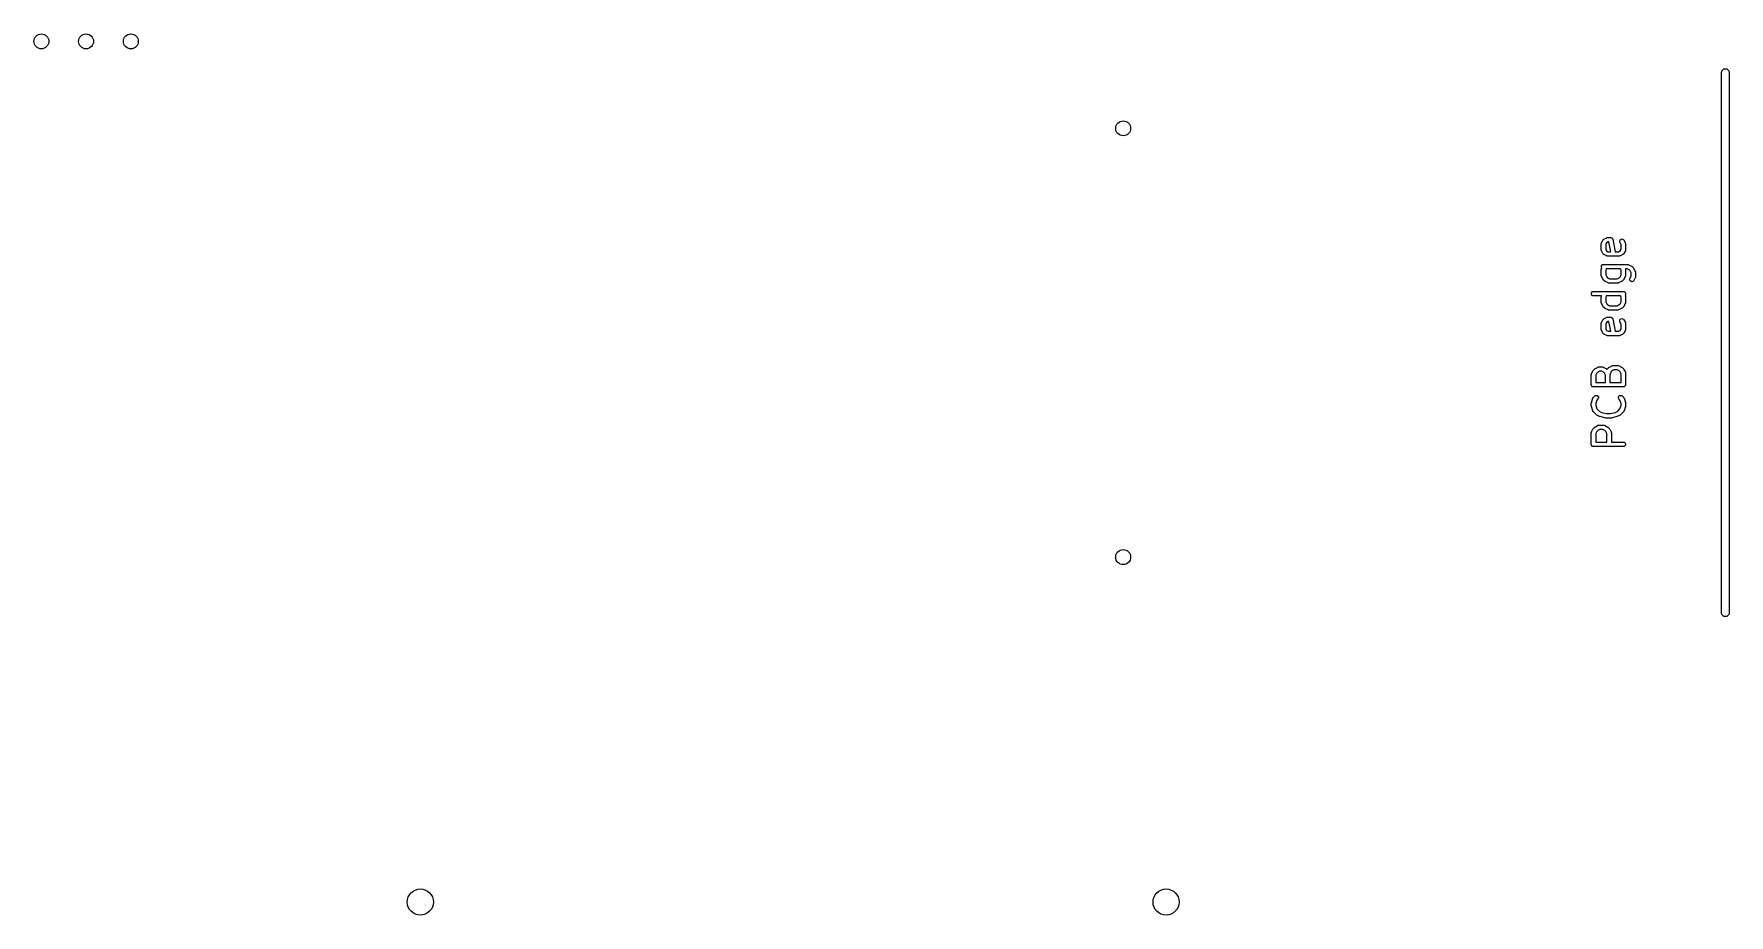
# Model space of a CAD drawing. Extents: x 5.03 to 6.91, y -4.14 to -2.94.
# Drawn here: x 6.014 to 6.909, y -4.138 to -3.672 of the extents above; entities that cross this region are included whole.
import ezdxf

# ---------------------------------------------------------------- set-up
doc = ezdxf.new("R2010")
doc.units = 0
doc.header["$MEASUREMENT"] = 0
doc.layers.add('BLACK', color=7, linetype='CONTINUOUS')

msp = doc.modelspace()

# ---------------------------------------------------------------- linework, layer by layer
at = {"layer": 'BLACK', "linetype": 'CONTINUOUS'}
for p, q in [((6.90524, -3.69276), (6.90539, -3.692)), ((6.90524, -3.97819), (6.90524, -3.69276)), ((6.90539, -3.692), (6.90645, -3.69094)), ((6.90645, -3.69094), (6.90796, -3.69094)), ((6.90796, -3.69094), (6.90902, -3.692)), ((6.90902, -3.692), (6.90917, -3.69276)), ((6.90917, -3.69276), (6.90917, -3.97819)), ((6.84166, -3.78335), (6.84168, -3.7833)), ((6.84166, -3.78635), (6.84166, -3.78335)), ((6.84167, -3.78327), (6.84172, -3.78309)), ((6.84168, -3.7833), (6.84167, -3.78327)), ((6.84172, -3.78309), (6.84175, -3.7829)), ((6.84175, -3.7829), (6.84177, -3.78288)), ((6.84177, -3.78288), (6.84179, -3.78283)), ((6.84179, -3.78283), (6.84254, -3.78133)), ((6.84254, -3.78133), (6.84268, -3.78114)), ((6.84268, -3.78114), (6.8427, -3.78108)), ((6.8427, -3.78108), (6.84277, -3.78103)), ((6.84277, -3.78103), (6.84282, -3.78096)), ((6.84282, -3.78096), (6.84288, -3.78094)), ((6.84288, -3.78094), (6.84307, -3.7808)), ((6.84307, -3.7808), (6.84457, -3.78005)), ((6.84448, -3.78273), (6.84403, -3.78363)), ((6.84403, -3.78363), (6.84403, -3.78607)), ((6.84537, -3.78229), (6.84448, -3.78273)), ((6.84457, -3.78005), (6.84462, -3.78003)), ((6.84462, -3.78003), (6.84464, -3.78001)), ((6.84464, -3.78001), (6.84483, -3.77998)), ((6.84483, -3.77998), (6.84501, -3.77993)), ((6.84501, -3.77993), (6.84504, -3.77993)), ((6.84504, -3.77993), (6.84509, -3.77992)), ((6.84509, -3.77992), (6.84659, -3.77992)), ((6.84563, -3.78229), (6.84537, -3.78229)), ((6.84665, -3.78742), (6.84563, -3.78229)), ((6.84659, -3.77992), (6.84677, -3.77996)), ((6.84677, -3.77996), (6.84682, -3.77995)), ((6.84682, -3.77995), (6.84687, -3.77998)), ((6.84687, -3.77998), (6.84705, -3.78001)), ((6.84705, -3.78001), (6.84729, -3.78026)), ((6.84729, -3.78026), (6.84758, -3.78045)), ((6.84758, -3.78045), (6.84764, -3.78061)), ((6.84764, -3.78061), (6.84769, -3.78065)), ((6.84769, -3.78065), (6.84769, -3.78071)), ((6.84769, -3.78071), (6.84775, -3.78087)), ((6.84775, -3.78087), (6.84906, -3.78742)), ((6.85142, -3.78194), (6.8517, -3.78108)), ((6.85154, -3.78238), (6.85142, -3.78194)), ((6.85216, -3.78363), (6.85154, -3.78238)), ((6.8517, -3.78108), (6.85251, -3.78068)), ((6.85216, -3.78607), (6.85216, -3.78363)), ((6.85251, -3.78068), (6.85337, -3.78096)), ((6.85337, -3.78096), (6.85365, -3.78133)), ((6.85365, -3.78133), (6.8544, -3.78283)), ((6.8544, -3.78283), (6.85442, -3.78288)), ((6.85442, -3.78288), (6.85443, -3.7829)), ((6.85443, -3.7829), (6.85447, -3.78309)), ((6.85447, -3.78309), (6.85452, -3.78327)), ((6.85452, -3.78327), (6.85451, -3.7833)), ((6.85451, -3.7833), (6.85452, -3.78335)), ((6.85452, -3.78335), (6.85452, -3.78635)), ((6.84168, -3.78641), (6.84166, -3.78635)), ((6.84167, -3.78644), (6.84168, -3.78641)), ((6.84172, -3.78662), (6.84167, -3.78644)), ((6.84175, -3.78681), (6.84172, -3.78662)), ((6.84177, -3.78682), (6.84175, -3.78681)), ((6.84175, -3.7949), (6.84239, -3.79426)), ((6.84179, -3.78688), (6.84177, -3.78682)), ((6.84254, -3.78838), (6.84179, -3.78688)), ((6.84239, -3.79426), (6.84284, -3.79417)), ((6.84268, -3.78857), (6.84254, -3.78838)), ((6.8427, -3.78863), (6.84268, -3.78857)), ((6.84277, -3.78868), (6.8427, -3.78863)), ((6.84282, -3.78875), (6.84277, -3.78868)), ((6.84288, -3.78877), (6.84282, -3.78875)), ((6.84284, -3.79417), (6.85559, -3.79417)), ((6.84307, -3.78891), (6.84288, -3.78877)), ((6.84457, -3.78966), (6.84307, -3.78891)), ((6.84403, -3.78607), (6.84448, -3.78697)), ((6.84448, -3.78697), (6.84537, -3.78742)), ((6.84462, -3.78968), (6.84457, -3.78966)), ((6.84464, -3.78969), (6.84462, -3.78968)), ((6.84483, -3.78973), (6.84464, -3.78969)), ((6.84501, -3.78978), (6.84483, -3.78973)), ((6.84504, -3.78977), (6.84501, -3.78978)), ((6.84509, -3.78978), (6.84504, -3.78977)), ((6.85109, -3.78978), (6.84509, -3.78978)), ((6.84537, -3.78742), (6.84665, -3.78742)), ((6.84906, -3.78742), (6.85082, -3.78742)), ((6.85082, -3.78742), (6.85171, -3.78697)), ((6.85115, -3.78977), (6.85109, -3.78978)), ((6.85118, -3.78978), (6.85115, -3.78977)), ((6.85136, -3.78973), (6.85118, -3.78978)), ((6.85155, -3.78969), (6.85136, -3.78973)), ((6.85156, -3.78968), (6.85155, -3.78969)), ((6.85162, -3.78966), (6.85156, -3.78968)), ((6.85312, -3.78891), (6.85162, -3.78966)), ((6.85171, -3.78697), (6.85216, -3.78607)), ((6.85331, -3.78877), (6.85312, -3.78891)), ((6.85337, -3.78875), (6.85331, -3.78877)), ((6.85342, -3.78868), (6.85337, -3.78875)), ((6.85349, -3.78863), (6.85342, -3.78868)), ((6.85351, -3.78857), (6.85349, -3.78863)), ((6.85365, -3.78838), (6.85351, -3.78857)), ((6.8544, -3.78688), (6.85365, -3.78838)), ((6.85442, -3.78682), (6.8544, -3.78688)), ((6.85443, -3.78681), (6.85442, -3.78682)), ((6.85447, -3.78662), (6.85443, -3.78681)), ((6.85452, -3.78644), (6.85447, -3.78662)), ((6.85452, -3.78635), (6.85451, -3.78641)), ((6.85451, -3.78641), (6.85452, -3.78644)), ((6.85559, -3.79417), (6.85565, -3.79418)), ((6.85565, -3.79418), (6.85568, -3.79417)), ((6.85568, -3.79417), (6.85586, -3.79422)), ((6.85586, -3.79422), (6.85605, -3.79426)), ((6.85605, -3.79426), (6.85606, -3.79428)), ((6.85606, -3.79428), (6.85612, -3.7943)), ((6.85612, -3.7943), (6.85762, -3.79505)), ((6.84166, -3.79685), (6.84168, -3.79679)), ((6.84166, -3.79985), (6.84166, -3.79685)), ((6.84168, -3.79991), (6.84166, -3.79985)), ((6.84167, -3.79677), (6.84172, -3.79659)), ((6.84168, -3.79679), (6.84167, -3.79677)), ((6.84167, -3.79994), (6.84168, -3.79991)), ((6.84172, -3.80012), (6.84167, -3.79994)), ((6.84172, -3.79659), (6.84175, -3.7964)), ((6.84175, -3.8003), (6.84172, -3.80012)), ((6.84175, -3.7958), (6.84175, -3.7949)), ((6.84195, -3.796), (6.84175, -3.7958)), ((6.84175, -3.7964), (6.84177, -3.79638)), ((6.84177, -3.80032), (6.84175, -3.8003)), ((6.84177, -3.79638), (6.84179, -3.79632)), ((6.84179, -3.80038), (6.84177, -3.80032)), ((6.84179, -3.79632), (6.84195, -3.796)), ((6.84254, -3.80188), (6.84179, -3.80038)), ((6.84265, -3.80203), (6.84254, -3.80188)), ((6.84276, -3.80219), (6.84265, -3.80203)), ((6.84351, -3.80294), (6.84276, -3.80219)), ((6.84367, -3.80304), (6.84351, -3.80294)), ((6.84382, -3.80316), (6.84367, -3.80304)), ((6.84532, -3.80391), (6.84382, -3.80316)), ((6.84432, -3.79653), (6.84403, -3.79713)), ((6.84403, -3.79713), (6.84403, -3.79957)), ((6.84403, -3.79957), (6.84457, -3.80065)), ((6.85186, -3.79653), (6.84432, -3.79653)), ((6.84457, -3.80065), (6.84504, -3.80113)), ((6.84504, -3.80113), (6.84612, -3.80167)), ((6.84612, -3.80167), (6.85007, -3.80167)), ((6.85007, -3.80167), (6.85114, -3.80113)), ((6.85237, -3.80316), (6.85087, -3.80391)), ((6.85114, -3.80113), (6.85162, -3.80065)), ((6.85162, -3.80065), (6.85216, -3.79957)), ((6.85216, -3.79713), (6.85186, -3.79653)), ((6.85216, -3.79957), (6.85216, -3.79713)), ((6.85252, -3.80304), (6.85237, -3.80316)), ((6.85268, -3.80294), (6.85252, -3.80304)), ((6.85343, -3.80219), (6.85268, -3.80294)), ((6.85353, -3.80203), (6.85343, -3.80219)), ((6.85365, -3.80188), (6.85353, -3.80203)), ((6.8544, -3.80038), (6.85365, -3.80188)), ((6.85442, -3.80032), (6.8544, -3.80038)), ((6.85443, -3.8003), (6.85442, -3.80032)), ((6.85447, -3.80012), (6.85443, -3.8003)), ((6.85531, -3.79653), (6.85446, -3.79653)), ((6.85446, -3.79653), (6.85447, -3.79659)), ((6.85447, -3.79659), (6.85452, -3.79677)), ((6.85452, -3.79994), (6.85447, -3.80012)), ((6.85452, -3.79677), (6.85451, -3.79679)), ((6.85451, -3.79679), (6.85452, -3.79685)), ((6.85452, -3.79985), (6.85451, -3.79991)), ((6.85451, -3.79991), (6.85452, -3.79994)), ((6.85452, -3.79685), (6.85452, -3.79985)), ((6.85639, -3.79707), (6.85531, -3.79653)), ((6.85687, -3.79755), (6.85639, -3.79707)), ((6.85666, -3.80202), (6.85679, -3.80157)), ((6.85695, -3.80288), (6.85666, -3.80202)), ((6.85679, -3.80157), (6.85741, -3.80032)), ((6.85741, -3.79863), (6.85687, -3.79755)), ((6.85776, -3.80328), (6.85695, -3.80288)), ((6.85741, -3.80032), (6.85741, -3.79863)), ((6.85762, -3.79505), (6.85777, -3.79516)), ((6.85862, -3.80299), (6.85776, -3.80328)), ((6.85777, -3.79516), (6.85793, -3.79527)), ((6.85793, -3.79527), (6.85868, -3.79602)), ((6.8589, -3.80263), (6.85862, -3.80299)), ((6.85868, -3.79602), (6.85878, -3.79617)), ((6.85878, -3.79617), (6.8589, -3.79632)), ((6.8589, -3.79632), (6.85965, -3.79782)), ((6.85965, -3.80113), (6.8589, -3.80263)), ((6.85965, -3.79782), (6.85966, -3.79788)), ((6.85966, -3.80107), (6.85965, -3.80113)), ((6.85966, -3.79788), (6.85968, -3.7979)), ((6.85968, -3.80105), (6.85966, -3.80107)), ((6.85968, -3.7979), (6.85972, -3.79809)), ((6.85972, -3.80087), (6.85968, -3.80105)), ((6.85972, -3.79809), (6.85977, -3.79827)), ((6.85977, -3.80069), (6.85972, -3.80087)), ((6.85977, -3.79827), (6.85976, -3.79829)), ((6.85976, -3.79829), (6.85977, -3.79835)), ((6.85977, -3.8006), (6.85976, -3.80066)), ((6.85976, -3.80066), (6.85977, -3.80069)), ((6.85977, -3.79835), (6.85977, -3.8006)), ((6.8365, -3.80915), (6.83714, -3.80851)), ((6.8365, -3.81005), (6.8365, -3.80915)), ((6.83714, -3.81069), (6.8365, -3.81005)), ((6.83714, -3.80851), (6.8376, -3.80842)), ((6.8376, -3.81078), (6.83714, -3.81069)), ((6.8376, -3.80842), (6.85334, -3.80842)), ((6.84173, -3.81078), (6.8376, -3.81078)), ((6.84166, -3.8111), (6.84168, -3.81104)), ((6.84166, -3.8141), (6.84166, -3.8111)), ((6.84167, -3.81102), (6.84172, -3.81083)), ((6.84168, -3.81104), (6.84167, -3.81102)), ((6.84172, -3.81083), (6.84173, -3.81078)), ((6.84432, -3.81078), (6.84403, -3.81138)), ((6.84403, -3.81138), (6.84403, -3.81382)), ((6.85186, -3.81078), (6.84432, -3.81078)), ((6.84537, -3.80392), (6.84532, -3.80391)), ((6.84539, -3.80394), (6.84537, -3.80392)), ((6.84558, -3.80398), (6.84539, -3.80394)), ((6.84576, -3.80403), (6.84558, -3.80398)), ((6.84579, -3.80402), (6.84576, -3.80403)), ((6.84584, -3.80403), (6.84579, -3.80402)), ((6.85034, -3.80403), (6.84584, -3.80403)), ((6.8504, -3.80402), (6.85034, -3.80403)), ((6.85043, -3.80403), (6.8504, -3.80402)), ((6.85061, -3.80398), (6.85043, -3.80403)), ((6.8508, -3.80394), (6.85061, -3.80398)), ((6.85082, -3.80392), (6.8508, -3.80394)), ((6.85087, -3.80391), (6.85082, -3.80392)), ((6.85216, -3.81138), (6.85186, -3.81078)), ((6.85216, -3.81382), (6.85216, -3.81138)), ((6.85334, -3.80842), (6.8538, -3.80851)), ((6.8538, -3.80851), (6.85443, -3.80915)), ((6.85443, -3.81005), (6.85424, -3.81025)), ((6.85424, -3.81025), (6.8544, -3.81057)), ((6.8544, -3.81057), (6.85442, -3.81063)), ((6.85442, -3.81063), (6.85443, -3.81065)), ((6.85443, -3.80915), (6.85443, -3.81005)), ((6.85443, -3.81065), (6.85447, -3.81083)), ((6.85447, -3.81083), (6.85452, -3.81102)), ((6.85452, -3.81102), (6.85451, -3.81104)), ((6.85451, -3.81104), (6.85452, -3.8111)), ((6.85452, -3.8111), (6.85452, -3.8141)), ((6.84168, -3.81416), (6.84166, -3.8141)), ((6.84167, -3.81418), (6.84168, -3.81416)), ((6.84172, -3.81437), (6.84167, -3.81418)), ((6.84175, -3.81455), (6.84172, -3.81437)), ((6.84177, -3.81457), (6.84175, -3.81455)), ((6.84179, -3.81463), (6.84177, -3.81457)), ((6.84254, -3.81613), (6.84179, -3.81463)), ((6.84265, -3.81628), (6.84254, -3.81613)), ((6.84276, -3.81644), (6.84265, -3.81628)), ((6.84351, -3.81718), (6.84276, -3.81644)), ((6.84367, -3.81729), (6.84351, -3.81718)), ((6.84382, -3.81741), (6.84367, -3.81729)), ((6.84532, -3.81816), (6.84382, -3.81741)), ((6.84403, -3.81382), (6.84457, -3.8149)), ((6.84457, -3.8149), (6.84504, -3.81538)), ((6.84504, -3.81538), (6.84612, -3.81592)), ((6.84537, -3.81817), (6.84532, -3.81816)), ((6.84539, -3.81819), (6.84537, -3.81817)), ((6.84558, -3.81823), (6.84539, -3.81819)), ((6.84576, -3.81828), (6.84558, -3.81823)), ((6.84579, -3.81827), (6.84576, -3.81828)), ((6.84584, -3.81828), (6.84579, -3.81827)), ((6.85034, -3.81828), (6.84584, -3.81828)), ((6.84612, -3.81592), (6.85007, -3.81592)), ((6.85007, -3.81592), (6.85114, -3.81538)), ((6.8504, -3.81827), (6.85034, -3.81828)), ((6.85043, -3.81828), (6.8504, -3.81827)), ((6.85061, -3.81823), (6.85043, -3.81828)), ((6.8508, -3.81819), (6.85061, -3.81823)), ((6.85082, -3.81817), (6.8508, -3.81819)), ((6.85087, -3.81816), (6.85082, -3.81817)), ((6.85237, -3.81741), (6.85087, -3.81816)), ((6.85114, -3.81538), (6.85162, -3.8149)), ((6.85162, -3.8149), (6.85216, -3.81382)), ((6.85252, -3.81729), (6.85237, -3.81741)), ((6.85268, -3.81718), (6.85252, -3.81729)), ((6.85343, -3.81644), (6.85268, -3.81718)), ((6.85353, -3.81628), (6.85343, -3.81644)), ((6.85365, -3.81613), (6.85353, -3.81628)), ((6.8544, -3.81463), (6.85365, -3.81613)), ((6.85442, -3.81457), (6.8544, -3.81463)), ((6.85443, -3.81455), (6.85442, -3.81457)), ((6.85447, -3.81437), (6.85443, -3.81455)), ((6.85452, -3.81418), (6.85447, -3.81437)), ((6.85452, -3.8141), (6.85451, -3.81416)), ((6.85451, -3.81416), (6.85452, -3.81418)), ((6.84166, -3.82535), (6.84168, -3.82529)), ((6.84166, -3.82835), (6.84166, -3.82535)), ((6.84168, -3.82841), (6.84166, -3.82835)), ((6.84167, -3.82526), (6.84172, -3.82508)), ((6.84168, -3.82529), (6.84167, -3.82526)), ((6.84167, -3.82843), (6.84168, -3.82841)), ((6.84172, -3.82861), (6.84167, -3.82843)), ((6.84172, -3.82508), (6.84175, -3.8249)), ((6.84175, -3.8288), (6.84172, -3.82861)), ((6.84175, -3.8249), (6.84177, -3.82488)), ((6.84177, -3.82882), (6.84175, -3.8288)), ((6.84177, -3.82488), (6.84179, -3.82482)), ((6.84179, -3.82888), (6.84177, -3.82882)), ((6.84179, -3.82482), (6.84254, -3.82332)), ((6.84254, -3.83038), (6.84179, -3.82888)), ((6.84254, -3.82332), (6.84268, -3.82313)), ((6.84268, -3.83056), (6.84254, -3.83038)), ((6.84268, -3.82313), (6.8427, -3.82307)), ((6.8427, -3.82307), (6.84277, -3.82302)), ((6.84277, -3.82302), (6.84282, -3.82296)), ((6.84282, -3.82296), (6.84288, -3.82294)), ((6.84288, -3.82294), (6.84307, -3.82279)), ((6.84307, -3.82279), (6.84457, -3.82204)), ((6.84448, -3.82473), (6.84403, -3.82563)), ((6.84403, -3.82563), (6.84403, -3.82807)), ((6.84403, -3.82807), (6.84448, -3.82897)), ((6.84537, -3.82428), (6.84448, -3.82473)), ((6.84448, -3.82897), (6.84537, -3.82942)), ((6.84457, -3.82204), (6.84462, -3.82203)), ((6.84462, -3.82203), (6.84464, -3.82201)), ((6.84464, -3.82201), (6.84483, -3.82197)), ((6.84483, -3.82197), (6.84501, -3.82192)), ((6.84501, -3.82192), (6.84504, -3.82193)), ((6.84504, -3.82193), (6.84509, -3.82192)), ((6.84509, -3.82192), (6.84659, -3.82192)), ((6.84563, -3.82428), (6.84537, -3.82428)), ((6.84537, -3.82942), (6.84665, -3.82942)), ((6.84665, -3.82942), (6.84563, -3.82428)), ((6.84659, -3.82192), (6.84677, -3.82195)), ((6.84677, -3.82195), (6.84682, -3.82194)), ((6.84682, -3.82194), (6.84687, -3.82197)), ((6.84687, -3.82197), (6.84705, -3.82201)), ((6.84705, -3.82201), (6.84729, -3.82225)), ((6.84729, -3.82225), (6.84758, -3.82244)), ((6.84758, -3.82244), (6.84764, -3.8226)), ((6.84764, -3.8226), (6.84769, -3.82265)), ((6.84769, -3.82265), (6.84769, -3.82271)), ((6.84769, -3.82271), (6.84775, -3.82287)), ((6.84775, -3.82287), (6.84906, -3.82942)), ((6.84906, -3.82942), (6.85082, -3.82942)), ((6.85082, -3.82942), (6.85171, -3.82897)), ((6.85142, -3.82393), (6.8517, -3.82307)), ((6.85154, -3.82438), (6.85142, -3.82393)), ((6.85216, -3.82563), (6.85154, -3.82438)), ((6.8517, -3.82307), (6.85251, -3.82267)), ((6.85171, -3.82897), (6.85216, -3.82807)), ((6.85216, -3.82807), (6.85216, -3.82563)), ((6.85251, -3.82267), (6.85337, -3.82296)), ((6.85337, -3.82296), (6.85365, -3.82332)), ((6.85365, -3.83038), (6.85351, -3.83056)), ((6.85365, -3.82332), (6.8544, -3.82482)), ((6.8544, -3.82888), (6.85365, -3.83038)), ((6.8544, -3.82482), (6.85442, -3.82488)), ((6.85442, -3.82882), (6.8544, -3.82888)), ((6.85442, -3.82488), (6.85443, -3.8249)), ((6.85443, -3.8288), (6.85442, -3.82882)), ((6.85443, -3.8249), (6.85447, -3.82508)), ((6.85447, -3.82861), (6.85443, -3.8288)), ((6.85447, -3.82508), (6.85452, -3.82526)), ((6.85452, -3.82843), (6.85447, -3.82861)), ((6.85452, -3.82526), (6.85451, -3.82529)), ((6.85451, -3.82529), (6.85452, -3.82535)), ((6.85452, -3.82835), (6.85451, -3.82841)), ((6.85451, -3.82841), (6.85452, -3.82843)), ((6.85452, -3.82535), (6.85452, -3.82835)), ((6.8427, -3.83062), (6.84268, -3.83056)), ((6.84277, -3.83067), (6.8427, -3.83062)), ((6.84282, -3.83074), (6.84277, -3.83067)), ((6.84288, -3.83076), (6.84282, -3.83074)), ((6.84307, -3.8309), (6.84288, -3.83076)), ((6.84457, -3.83165), (6.84307, -3.8309)), ((6.84462, -3.83167), (6.84457, -3.83165)), ((6.84464, -3.83169), (6.84462, -3.83167)), ((6.84483, -3.83173), (6.84464, -3.83169)), ((6.84501, -3.83178), (6.84483, -3.83173)), ((6.84504, -3.83177), (6.84501, -3.83178)), ((6.84509, -3.83178), (6.84504, -3.83177)), ((6.85109, -3.83178), (6.84509, -3.83178)), ((6.85115, -3.83177), (6.85109, -3.83178)), ((6.85118, -3.83178), (6.85115, -3.83177)), ((6.85136, -3.83173), (6.85118, -3.83178)), ((6.85155, -3.83169), (6.85136, -3.83173)), ((6.85156, -3.83167), (6.85155, -3.83169)), ((6.85162, -3.83165), (6.85156, -3.83167)), ((6.85312, -3.8309), (6.85162, -3.83165)), ((6.85331, -3.83076), (6.85312, -3.8309)), ((6.85337, -3.83074), (6.85331, -3.83076)), ((6.85342, -3.83067), (6.85337, -3.83074)), ((6.85349, -3.83062), (6.85342, -3.83067)), ((6.85351, -3.83056), (6.85349, -3.83062)), ((6.83857, -3.84904), (6.84007, -3.84829)), ((6.84007, -3.84829), (6.84012, -3.84827)), ((6.84012, -3.84827), (6.84014, -3.84825)), ((6.84014, -3.84825), (6.84033, -3.84822)), ((6.84033, -3.84822), (6.84051, -3.84817)), ((6.84051, -3.84817), (6.84054, -3.84818)), ((6.84054, -3.84818), (6.8406, -3.84816)), ((6.8406, -3.84816), (6.84209, -3.84816)), ((6.84209, -3.84816), (6.84215, -3.84818)), ((6.84215, -3.84818), (6.84218, -3.84817)), ((6.84218, -3.84817), (6.84236, -3.84822)), ((6.84236, -3.84822), (6.84255, -3.84825)), ((6.84255, -3.84825), (6.84257, -3.84827)), ((6.84257, -3.84827), (6.84262, -3.84829)), ((6.84262, -3.84829), (6.84412, -3.84904)), ((6.84592, -3.84841), (6.84607, -3.84829)), ((6.84607, -3.84829), (6.84757, -3.84754)), ((6.84757, -3.84754), (6.84762, -3.84752)), ((6.84762, -3.84752), (6.84764, -3.8475)), ((6.84764, -3.8475), (6.84783, -3.84747)), ((6.84783, -3.84747), (6.84801, -3.84742)), ((6.84801, -3.84742), (6.84804, -3.84743)), ((6.84804, -3.84743), (6.84809, -3.84741)), ((6.84809, -3.84741), (6.85034, -3.84741)), ((6.85034, -3.84741), (6.8504, -3.84743)), ((6.8504, -3.84743), (6.85043, -3.84742)), ((6.85043, -3.84742), (6.85061, -3.84747)), ((6.85061, -3.84747), (6.8508, -3.8475)), ((6.8508, -3.8475), (6.85082, -3.84752)), ((6.85082, -3.84752), (6.85087, -3.84754)), ((6.85087, -3.84754), (6.85237, -3.84829)), ((6.85237, -3.84829), (6.85252, -3.84841)), ((6.83641, -3.85235), (6.83643, -3.85229)), ((6.83641, -3.85759), (6.83641, -3.85235)), ((6.83642, -3.85226), (6.83647, -3.85208)), ((6.83643, -3.85229), (6.83642, -3.85226)), ((6.83647, -3.85208), (6.8365, -3.85189)), ((6.8365, -3.85189), (6.83652, -3.85187)), ((6.83652, -3.85187), (6.83654, -3.85182)), ((6.83654, -3.85182), (6.83729, -3.85032)), ((6.83729, -3.85032), (6.83741, -3.85017)), ((6.83741, -3.85017), (6.83751, -3.85001)), ((6.83751, -3.85001), (6.83826, -3.84926)), ((6.83826, -3.84926), (6.83842, -3.84916)), ((6.83842, -3.84916), (6.83857, -3.84904)), ((6.83932, -3.85155), (6.83878, -3.85262)), ((6.83878, -3.85262), (6.83878, -3.85641)), ((6.83878, -3.85641), (6.84391, -3.85641)), ((6.83979, -3.85107), (6.83932, -3.85155)), ((6.84087, -3.85053), (6.83979, -3.85107)), ((6.84182, -3.85053), (6.84087, -3.85053)), ((6.8429, -3.85107), (6.84182, -3.85053)), ((6.84337, -3.85155), (6.8429, -3.85107)), ((6.84391, -3.85262), (6.84337, -3.85155)), ((6.84391, -3.85641), (6.84391, -3.85262)), ((6.84412, -3.84904), (6.84427, -3.84916)), ((6.84427, -3.84916), (6.84443, -3.84926)), ((6.84443, -3.84926), (6.84478, -3.84961)), ((6.84478, -3.84961), (6.84486, -3.84949)), ((6.84486, -3.84949), (6.84495, -3.84932)), ((6.84495, -3.84932), (6.84498, -3.84931)), ((6.84498, -3.84931), (6.84501, -3.84926)), ((6.84501, -3.84926), (6.84576, -3.84851)), ((6.84576, -3.84851), (6.84592, -3.84841)), ((6.84688, -3.85073), (6.84628, -3.85254)), ((6.84628, -3.85254), (6.84628, -3.85641)), ((6.84628, -3.85641), (6.85216, -3.85641)), ((6.84729, -3.85032), (6.84688, -3.85073)), ((6.84837, -3.84978), (6.84729, -3.85032)), ((6.85007, -3.84978), (6.84837, -3.84978)), ((6.85114, -3.85032), (6.85007, -3.84978)), ((6.85162, -3.8508), (6.85114, -3.85032)), ((6.85216, -3.85187), (6.85162, -3.8508)), ((6.85216, -3.85641), (6.85216, -3.85187)), ((6.85252, -3.84841), (6.85268, -3.84851)), ((6.85268, -3.84851), (6.85343, -3.84926)), ((6.85343, -3.84926), (6.85353, -3.84942)), ((6.85353, -3.84942), (6.85365, -3.84957)), ((6.85365, -3.84957), (6.8544, -3.85107)), ((6.8544, -3.85107), (6.85442, -3.85112)), ((6.85442, -3.85112), (6.85443, -3.85114)), ((6.85443, -3.85114), (6.85447, -3.85133)), ((6.85447, -3.85133), (6.85452, -3.85151)), ((6.85452, -3.85151), (6.85451, -3.85154)), ((6.85451, -3.85154), (6.85452, -3.8516)), ((6.85452, -3.8516), (6.85452, -3.85759)), ((6.8365, -3.85805), (6.83641, -3.85759)), ((6.83648, -3.86697), (6.83723, -3.86472)), ((6.83714, -3.85869), (6.8365, -3.85805)), ((6.8376, -3.85878), (6.83714, -3.85869)), ((6.83723, -3.86472), (6.83725, -3.86467)), ((6.83725, -3.86464), (6.83736, -3.86448)), ((6.83725, -3.86467), (6.83725, -3.86464)), ((6.83736, -3.86448), (6.83745, -3.86432)), ((6.83745, -3.86432), (6.83748, -3.86431)), ((6.83748, -3.86431), (6.83751, -3.86426)), ((6.83751, -3.86426), (6.83826, -3.86351)), ((6.85334, -3.85878), (6.8376, -3.85878)), ((6.83826, -3.86351), (6.83864, -3.86325)), ((6.83864, -3.86325), (6.83955, -3.86325)), ((6.83938, -3.86573), (6.83878, -3.86754)), ((6.83993, -3.86518), (6.83938, -3.86573)), ((6.83955, -3.86325), (6.84019, -3.86389)), ((6.84019, -3.8648), (6.83993, -3.86518)), ((6.84019, -3.86389), (6.84019, -3.8648)), ((6.85075, -3.86389), (6.85139, -3.86325)), ((6.85075, -3.8648), (6.85075, -3.86389)), ((6.85101, -3.86518), (6.85075, -3.8648)), ((6.85156, -3.86573), (6.85101, -3.86518)), ((6.85139, -3.86325), (6.8523, -3.86325)), ((6.85216, -3.86754), (6.85156, -3.86573)), ((6.8523, -3.86325), (6.85268, -3.86351)), ((6.85268, -3.86351), (6.85343, -3.86426)), ((6.8538, -3.85869), (6.85334, -3.85878)), ((6.85343, -3.86426), (6.85346, -3.86431)), ((6.85346, -3.86431), (6.85349, -3.86432)), ((6.85349, -3.86432), (6.85358, -3.86448)), ((6.85358, -3.86448), (6.85368, -3.86464)), ((6.85368, -3.86464), (6.85368, -3.86467)), ((6.85368, -3.86467), (6.85371, -3.86472)), ((6.85371, -3.86472), (6.85446, -3.86697)), ((6.85443, -3.85805), (6.8538, -3.85869)), ((6.85452, -3.85759), (6.85443, -3.85805)), ((6.83641, -3.86734), (6.83645, -3.86716)), ((6.83641, -3.86884), (6.83641, -3.86734)), ((6.83645, -3.86903), (6.83641, -3.86884)), ((6.83645, -3.86716), (6.83648, -3.86697)), ((6.83648, -3.86922), (6.83645, -3.86903)), ((6.83723, -3.87147), (6.83648, -3.86922)), ((6.83725, -3.87152), (6.83723, -3.87147)), ((6.83725, -3.87154), (6.83725, -3.87152)), ((6.83736, -3.8717), (6.83725, -3.87154)), ((6.83745, -3.87187), (6.83736, -3.8717)), ((6.83748, -3.87188), (6.83745, -3.87187)), ((6.83751, -3.87193), (6.83748, -3.87188)), ((6.83901, -3.87343), (6.83751, -3.87193)), ((6.83878, -3.86754), (6.83878, -3.86865)), ((6.83878, -3.86865), (6.83938, -3.87045)), ((6.83917, -3.87353), (6.83901, -3.87343)), ((6.83932, -3.87365), (6.83917, -3.87353)), ((6.84082, -3.8744), (6.83932, -3.87365)), ((6.83938, -3.87045), (6.84054, -3.87162)), ((6.84054, -3.87162), (6.84176, -3.87223)), ((6.84094, -3.87443), (6.84082, -3.8744)), ((6.84106, -3.87449), (6.84094, -3.87443)), ((6.84406, -3.87524), (6.84106, -3.87449)), ((6.84176, -3.87223), (6.84449, -3.87291)), ((6.84449, -3.87291), (6.84645, -3.87291)), ((6.84645, -3.87291), (6.84918, -3.87223)), ((6.84988, -3.87449), (6.84688, -3.87524)), ((6.84918, -3.87223), (6.85039, -3.87162)), ((6.85, -3.87443), (6.84988, -3.87449)), ((6.85012, -3.8744), (6.85, -3.87443)), ((6.85162, -3.87365), (6.85012, -3.8744)), ((6.85039, -3.87162), (6.85156, -3.87045)), ((6.85156, -3.87045), (6.85216, -3.86865)), ((6.85177, -3.87353), (6.85162, -3.87365)), ((6.85193, -3.87343), (6.85177, -3.87353)), ((6.85343, -3.87193), (6.85193, -3.87343)), ((6.85216, -3.86865), (6.85216, -3.86754)), ((6.85346, -3.87188), (6.85343, -3.87193)), ((6.85349, -3.87187), (6.85346, -3.87188)), ((6.85358, -3.8717), (6.85349, -3.87187)), ((6.85368, -3.87154), (6.85358, -3.8717)), ((6.85371, -3.87147), (6.85368, -3.87152)), ((6.85368, -3.87152), (6.85368, -3.87154)), ((6.85446, -3.86922), (6.85371, -3.87147)), ((6.85446, -3.86697), (6.85449, -3.86716)), ((6.85449, -3.86903), (6.85446, -3.86922)), ((6.85449, -3.86716), (6.85452, -3.86734)), ((6.85452, -3.86884), (6.85449, -3.86903)), ((6.85452, -3.86734), (6.85452, -3.86884)), ((6.83641, -3.88309), (6.83643, -3.88303)), ((6.83641, -3.88909), (6.83641, -3.88309)), ((6.83642, -3.88301), (6.83647, -3.88283)), ((6.83643, -3.88303), (6.83642, -3.88301)), ((6.83647, -3.88283), (6.8365, -3.88264)), ((6.8365, -3.88264), (6.83652, -3.88262)), ((6.83652, -3.88262), (6.83654, -3.88256)), ((6.83654, -3.88256), (6.83729, -3.88106)), ((6.83729, -3.88106), (6.83741, -3.88091)), ((6.83741, -3.88091), (6.83751, -3.88076)), ((6.83751, -3.88076), (6.83826, -3.88001)), ((6.83826, -3.88001), (6.83842, -3.8799)), ((6.83842, -3.8799), (6.83857, -3.87979)), ((6.83857, -3.87979), (6.84007, -3.87904)), ((6.83932, -3.88229), (6.83878, -3.88337)), ((6.83878, -3.88337), (6.83878, -3.88791)), ((6.83979, -3.88181), (6.83932, -3.88229)), ((6.84087, -3.88127), (6.83979, -3.88181)), ((6.84007, -3.87904), (6.84012, -3.87902)), ((6.84012, -3.87902), (6.84014, -3.879)), ((6.84014, -3.879), (6.84033, -3.87896)), ((6.84033, -3.87896), (6.84051, -3.87891)), ((6.84051, -3.87891), (6.84054, -3.87892)), ((6.84054, -3.87892), (6.8406, -3.87891)), ((6.8406, -3.87891), (6.84284, -3.87891)), ((6.84257, -3.88127), (6.84087, -3.88127)), ((6.84365, -3.88181), (6.84257, -3.88127)), ((6.84284, -3.87891), (6.8429, -3.87892)), ((6.8429, -3.87892), (6.84293, -3.87891)), ((6.84293, -3.87891), (6.84311, -3.87896)), ((6.84311, -3.87896), (6.8433, -3.879)), ((6.8433, -3.879), (6.84332, -3.87902)), ((6.84332, -3.87902), (6.84337, -3.87904)), ((6.84337, -3.87904), (6.84487, -3.87979)), ((6.84412, -3.88229), (6.84365, -3.88181)), ((6.8442, -3.87525), (6.84406, -3.87524)), ((6.84466, -3.88337), (6.84412, -3.88229)), ((6.84434, -3.87527), (6.8442, -3.87525)), ((6.84659, -3.87527), (6.84434, -3.87527)), ((6.84466, -3.88791), (6.84466, -3.88337)), ((6.84487, -3.87979), (6.84502, -3.8799)), ((6.84502, -3.8799), (6.84518, -3.88001)), ((6.84518, -3.88001), (6.84593, -3.88076)), ((6.84593, -3.88076), (6.84604, -3.88091)), ((6.84604, -3.88091), (6.84615, -3.88106)), ((6.84615, -3.88106), (6.8469, -3.88256)), ((6.84674, -3.87525), (6.84659, -3.87527)), ((6.84688, -3.87524), (6.84674, -3.87525)), ((6.8469, -3.88256), (6.84692, -3.88262)), ((6.84692, -3.88262), (6.84694, -3.88264)), ((6.84694, -3.88264), (6.84697, -3.88282)), ((6.84697, -3.88282), (6.84702, -3.88301)), ((6.84702, -3.88301), (6.84701, -3.88303)), ((6.84701, -3.88303), (6.84703, -3.88309)), ((6.84703, -3.88309), (6.84703, -3.88791)), ((6.8365, -3.88954), (6.83641, -3.88909)), ((6.83714, -3.89018), (6.8365, -3.88954)), ((6.8376, -3.89027), (6.83714, -3.89018)), ((6.85334, -3.89027), (6.8376, -3.89027)), ((6.83878, -3.88791), (6.84466, -3.88791)), ((6.84703, -3.88791), (6.85334, -3.88791)), ((6.85334, -3.88791), (6.8538, -3.888)), ((6.8538, -3.89018), (6.85334, -3.89027)), ((6.8538, -3.888), (6.85443, -3.88864)), ((6.85443, -3.88954), (6.8538, -3.89018)), ((6.85443, -3.88864), (6.85443, -3.88954)), ((6.90539, -3.97894), (6.90524, -3.97819)), ((6.90645, -3.98001), (6.90539, -3.97894)), ((6.90796, -3.98001), (6.90645, -3.98001)), ((6.90902, -3.97894), (6.90796, -3.98001)), ((6.90917, -3.97819), (6.90902, -3.97894))]:
    msp.add_line(p, q, dxfattribs=at)
at = {"layer": 'BLACK'}
for centre, radius in [((6.01815, -3.67638), 0.00394), ((6.01815, -3.67638), 0.00394), ((6.04177, -3.67638), 0.00394), ((6.04177, -3.67638), 0.00394), ((6.06539, -3.67638), 0.00394), ((6.06539, -3.67638), 0.00394), ((6.58929, -3.72228), 0.00394), ((6.58929, -3.72228), 0.00394), ((6.58929, -3.94866), 0.00394), ((6.58929, -3.94866), 0.00394), ((6.21823, -4.13075), 0.00689), ((6.21823, -4.13075), 0.00689), ((6.61193, -4.13075), 0.00689), ((6.61193, -4.13075), 0.00689)]:
    msp.add_circle(centre, radius, dxfattribs=at)

doc.saveas('drawing.dxf')
